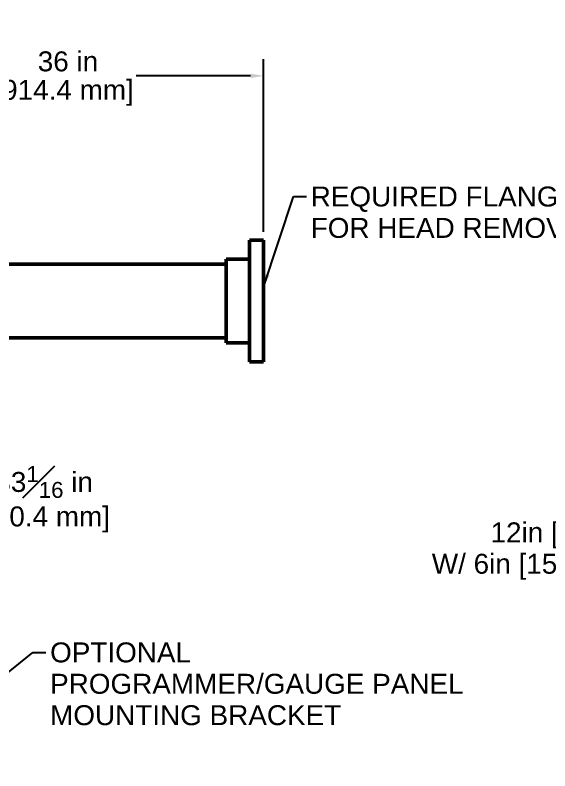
# Model space of a CAD drawing. Header units: inches. Extents: x 15 to 402, y 6 to 258.
# Drawn here: x 105.2 to 153.5, y 88.9 to 157.1 of the extents above; entities that cross this region are included whole.
import ezdxf

# ---------------------------------------------------------------- set-up
doc = ezdxf.new("R2010")
doc.units = ezdxf.units.IN
doc.header["$LTSCALE"] = 12
doc.header["$MEASUREMENT"] = 0
for name, color, linetype, lineweight in [('Dimension (ANSI)', 7, 'Continuous', 25), ('Symbol (ANSI)', 7, 'Continuous', 25), ('Visible (ANSI)', 7, 'Continuous', 50)]:
    doc.layers.add(name, color=color, linetype=linetype, lineweight=lineweight)
doc.styles.add('MEMCOR Medium', font='arial.ttf')
doc.dimstyles.new('Default (ANSI)', dxfattribs={"dimscale": 12, "dimtxt": 0.15, "dimasz": 0.098425, "dimexe": 0.125, "dimexo": 0.0625, "dimgap": 0.031496, "dimtad": 0, "dimtih": 1, "dimtoh": 1, "dimdec": 4, "dimrnd": 1e-08, "dimzin": 3, "dimdsep": 46, "dimlunit": 5, "dimtxsty": 'MEMCOR Medium', "dimcen": 0.09, "dimdle": 0.393701, "dimclrd": 256, "dimclre": 256, "dimclrt": 256, "dimadec": 0, "dimazin": 1, "dimtfac": 0.8, "dimtofl": 0, "dimtmove": 0, "dimatfit": 3, "dimfxl": 1, "dimfrac": 1, "dimtolj": 1, "dimtzin": 4, "dimlwd": -1, "dimlwe": -1, "dimarcsym": 0})
doc.dimstyles.new('Default (ANSI)$7', dxfattribs={"dimscale": 12, "dimtxt": 0.15, "dimasz": 0.098425, "dimexe": 0.125, "dimexo": 0.0625, "dimgap": 0.031496, "dimtad": 0, "dimtih": 1, "dimtoh": 1, "dimdec": 4, "dimrnd": 1e-08, "dimzin": 3, "dimdsep": 46, "dimlunit": 5, "dimtxsty": 'MEMCOR Medium', "dimcen": 0.09, "dimdle": 0.393701, "dimclrd": 256, "dimclre": 256, "dimclrt": 256, "dimadec": 0, "dimazin": 1, "dimtfac": 0.8, "dimtofl": 0, "dimtmove": 0, "dimatfit": 3, "dimfxl": 1, "dimfrac": 1, "dimtolj": 1, "dimtzin": 4, "dimlwd": -1, "dimlwe": -1, "dimarcsym": 0})

# ---------------------------------------------------------------- blocks, each defined once
blk = doc.blocks.new('*D21')
at = {"layer": 'Defpoints', "color": 0, "transparency": 16777216}
for p in [(66.741, 121.495), (99.83, 121.495), (99.83, 113.092)]:
    blk.add_point(p, dxfattribs=at)
at = {"layer": 'Dimension (ANSI)', "transparency": 16777216}
for p, q in [((66.741, 120.745), (66.741, 111.592)), ((99.83, 120.745), (99.83, 111.592)), ((67.923, 113.092), (98.648, 113.092)), ((99.83, 113.092), (101.011, 113.092))]:
    blk.add_line(p, q, dxfattribs=at)
for points in [[(67.923, 113.288), (67.923, 112.895), (66.741, 113.092)], [(98.648, 113.288), (98.648, 112.895), (99.83, 113.092)]]:
    blk.add_solid(points, dxfattribs=at)
at = {"layer": 'Dimension (ANSI)', "transparency": 16777216, "char_height": 1.8, "attachment_point": 5, "style": 'MEMCOR Medium'}
for s, insert in [('\\A1; 33{\\H0.8x;\\S1#16;} in', (107.511, 114.944)), ('\\A1;[840.4 mm]', (107.511, 111.56))]:
    blk.add_mtext(s, dxfattribs=dict(at, insert=insert))
blk = doc.blocks.new('*D26')
at = {"layer": 'Defpoints', "color": 0, "transparency": 16777216}
for p in [(127.661, 151.6), (127.661, 136.776), (91.661, 129.345)]:
    blk.add_point(p, dxfattribs=at)
at = {"layer": 'Dimension (ANSI)', "transparency": 16777216}
for p, q in [((91.661, 130.095), (91.661, 153.1)), ((127.661, 137.526), (127.661, 153.1)), ((92.843, 151.6), (103.161, 151.6)), ((126.48, 151.6), (116.161, 151.6))]:
    blk.add_line(p, q, dxfattribs=at)
for points in [[(92.843, 151.797), (92.843, 151.403), (91.661, 151.6)], [(126.48, 151.797), (126.48, 151.403), (127.661, 151.6)]]:
    blk.add_solid(points, dxfattribs=at)
at = {"layer": 'Dimension (ANSI)', "transparency": 16777216, "char_height": 1.8, "attachment_point": 5, "style": 'MEMCOR Medium'}
for s, insert in [('\\A1; 36 in', (109.661, 152.897)), ('\\A1;[914.4 mm]', (109.661, 150.068))]:
    blk.add_mtext(s, dxfattribs=dict(at, insert=insert))

msp = doc.modelspace()

# ---------------------------------------------------------------- linework, layer by layer
at = {"layer": 'Visible (ANSI)'}
for p, q in [((126.37971, 136.7759), (126.37971, 125.7759)), ((127.66096, 136.7759), (126.37971, 136.7759)), ((127.66096, 136.7759), (127.66096, 125.7759)), ((98.29146, 134.5884), (124.28596, 134.5884)), ((124.28596, 135.05715), (124.28596, 127.49465)), ((126.37971, 135.05715), (124.28596, 135.05715)), ((98.29146, 127.9634), (124.28596, 127.9634)), ((126.37971, 127.49465), (124.28596, 127.49465)), ((127.66096, 125.7759), (126.37971, 125.7759))]:
    msp.add_line(p, q, dxfattribs=at)

# ---------------------------------------------------------------- texts
at = {"layer": 'Symbol (ANSI)', "char_height": 1.8000001, "line_spacing_factor": 0.944221, "style": 'MEMCOR Medium'}
for s, insert, width, attachment_point in [('\\fArial|b0|i0;REQUIRED FLANGE BREAK\\P\\fArial|b0|i0;FOR HEAD REMOVAL', (131.91207, 141.60958), 33.2643321, 1), ('\\fArial|b0|i0;12in [304.8mm] ACCESS HATCH\\P\\fArial|b0|i0;W/ 6in [152.4mm] VIEWING WINDOW', (185.86322, 111.2923), 43.0298798, 3), ('\\fArial|b0|i0;OPTIONAL\\P\\fArial|b0|i0;PROGRAMMER/GAUGE PANEL\\P\\fArial|b0|i0;MOUNTING BRACKET', (108.39852, 100.45668), 37.3157028, 1)]:
    msp.add_mtext(s, dxfattribs=dict(at, insert=insert, width=width, attachment_point=attachment_point))

# ---------------------------------------------------------------- dimensions: what is measured, and where the dimension line sits
at = {"layer": 'Dimension (ANSI)'}
dim = msp.add_linear_dim(base=(127.66096, 151.59977), p1=(91.66146, 129.34465), p2=(127.66096, 136.7759), text=' <> in\\X[914.4 mm]', dimstyle='Default (ANSI)', override={"dimgap": 0.031496, "dimtih": 0, "dimtoh": 0, "dimdec": 4, "dimpost": '', "dimtol": 0, "dimlim": 0, "dimtp": 0, "dimtm": 0, "dimtdec": 2, "dimatfit": 1}, dxfattribs=at)
dim.commit()
dim.dimension.update_dxf_attribs({"geometry": '*D26', "text_midpoint": (109.66121, 151.59977), "dimtype": 160})
dim = msp.add_linear_dim(base=(99.82954, 113.09157), p1=(66.74145, 121.49465), p2=(99.82954, 121.49465), angle=180, text=' <> in\\X[840.4 mm]', dimstyle='Default (ANSI)', override={"dimgap": 0.031496, "dimtih": 0, "dimtoh": 0, "dimdec": 4, "dimpost": '', "dimtol": 0, "dimlim": 0, "dimtp": 0, "dimtm": 0, "dimtdec": 2, "dimatfit": 2}, dxfattribs=at)
dim.commit()
dim.dimension.update_dxf_attribs({"geometry": '*D21', "text_midpoint": (107.51056, 113.09157), "dimtype": 160})

# ---------------------------------------------------------------- leaders
at = {"layer": 'Symbol (ANSI)', "annotation_type": 0, "has_hookline": 1}
for points, hookline_direction, text_width in [([(127.66096, 132.52824), (130.35301, 140.70958), (131.53412, 140.70958)], 0, 33.05321), ([(201.11526, 99.82995), (187.42228, 110.3923), (186.24118, 110.3923)], 1, 42.97285), ([(93.56647, 88.86165), (106.83946, 99.55668), (108.02056, 99.55668)], 0, 37.02278)]:
    msp.add_leader(points, dimstyle='Default (ANSI)$7', override={"dimtad": 0}, dxfattribs=dict(at, hookline_direction=hookline_direction, text_width=text_width))

doc.saveas('drawing.dxf')
